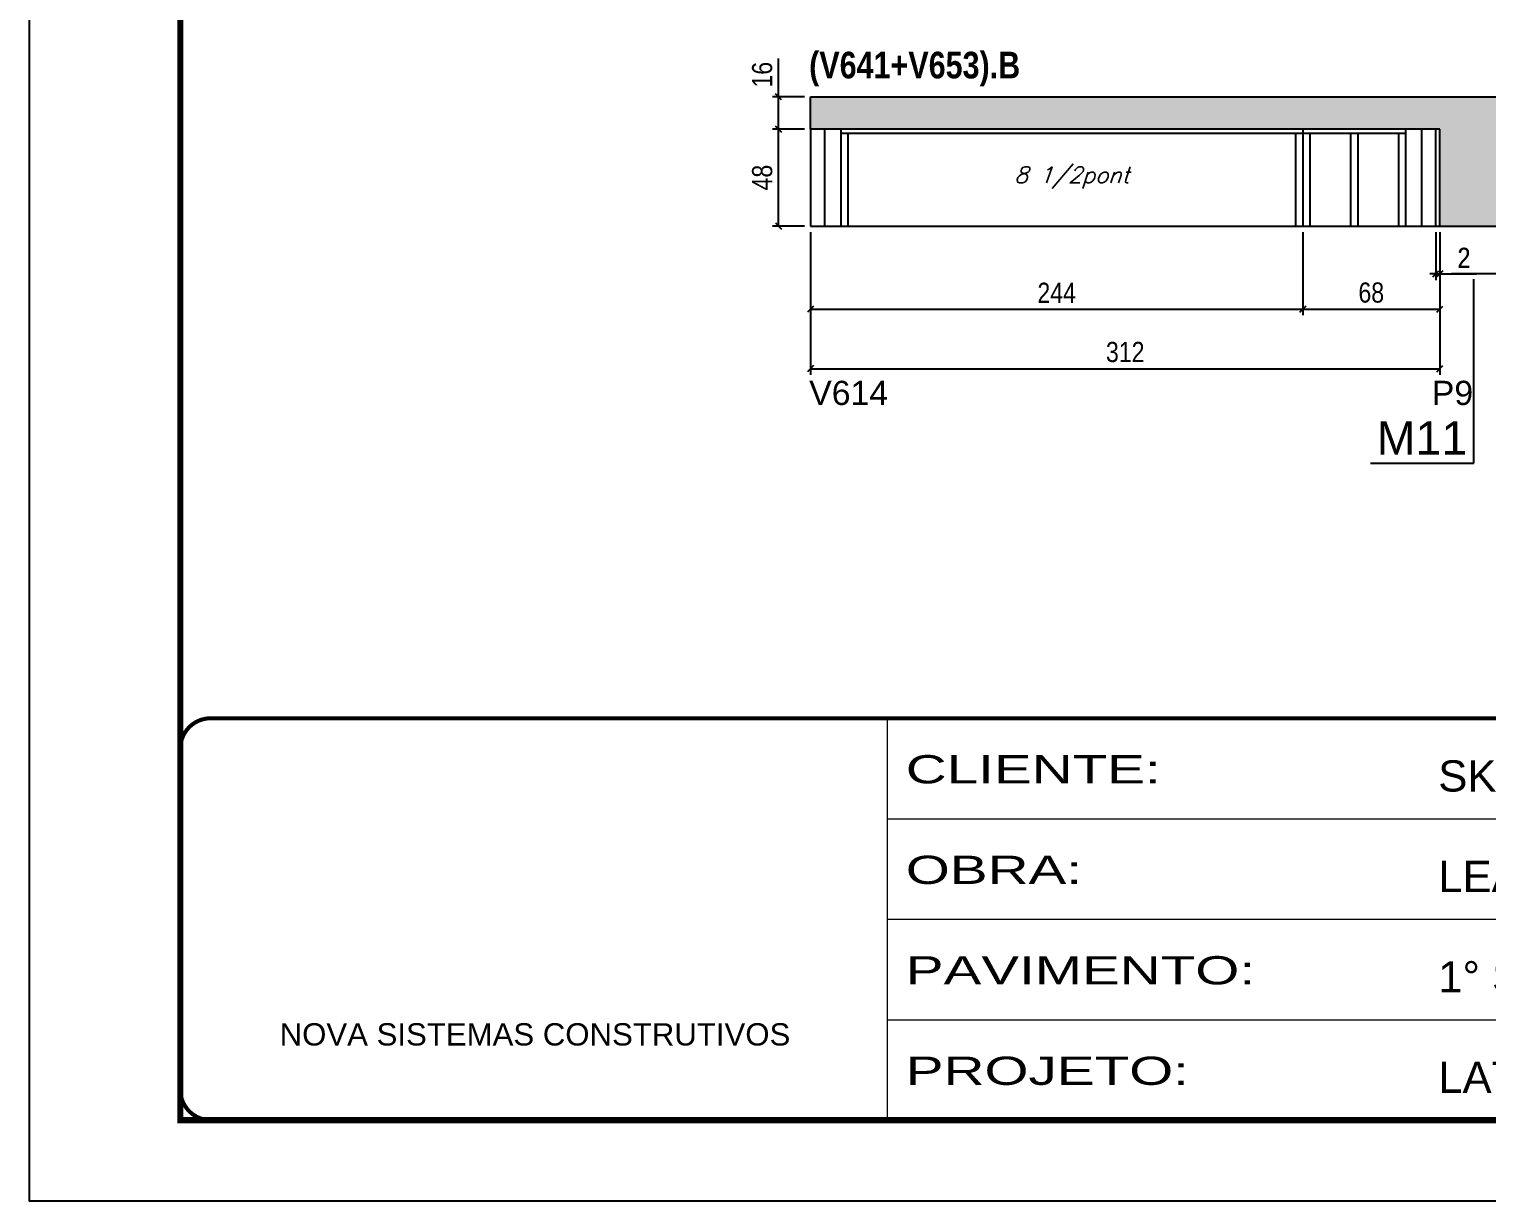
# Model space of a CAD drawing. Extents: x 3309 to 9590, y -2522 to 14608.
# Drawn here: x 8078 to 8801, y 7815 to 8396 of the extents above; entities that cross this region are included whole.
import ezdxf

# ---------------------------------------------------------------- set-up
doc = ezdxf.new("R2010")
doc.units = 0
doc.linetypes.add('CONTINUO', pattern=[0])
doc.linetypes.add('DASHED', pattern=[0.75, 0.5, -0.25])
for name, color, linetype in [('5', 5, 'Continuous'), ('COTA', 241, 'Continuous'), ('NOMENCLATURA', 7, 'Continuous'), ('Painéis', 200, 'Continuous'), ('SARR_2.2x7', 40, 'Continuous'), ('SARR_3.5x7', 81, 'Continuous'), ('texto', 7, 'Continuous')]:
    doc.layers.add(name, color=color, linetype=linetype)
doc.layers.add('Folhas', color=255, linetype='Continuous', lineweight=9)
doc.layers.add('SARRAFO DE PRESSAO', color=251, linetype='DASHED', lineweight=9)
doc.layers.add('Laje_Perimetro', color=7, linetype='Continuous', plot=False)
doc.styles.add('ARIAL', font='arial.ttf')
doc.styles.add('COTA TECNICA', font='techl___.ttf', dxfattribs={"height": 10})
doc.styles.add('Romans', font='romans.shx')
doc.styles.get("Standard").update_dxf_attribs({"font": 'arial.ttf'})
doc.styles.add('TECNICA', font='techb___.ttf', dxfattribs={"height": 10})
doc.styles.add('Tecnologia', font='')
doc.styles.get('Tecnologia').set_extended_font_data('Forgotten Futurist')
doc.dimstyles.new('PAINEL', dxfattribs={"dimtxt": 10, "dimasz": 3, "dimexe": 3, "dimexo": 3, "dimgap": 3, "dimtad": 1, "dimdec": 1, "dimzin": 12, "dimdsep": 46, "dimtxsty": 'COTA TECNICA', "dimblk1": 'OBLIQUE', "dimblk2": 'OBLIQUE', "dimsah": 1, "dimcen": 0.9, "dimclrd": 4, "dimclre": 4, "dimclrt": 240, "dimadec": 1, "dimazin": 3, "dimtfac": 1, "dimtdec": 1, "dimtmove": 0, "dimatfit": 3, "dimfxl": 1, "dimtolj": 1, "dimtzin": 12, "dimarcsym": 0})

# ---------------------------------------------------------------- blocks, each defined once
blk = doc.blocks.new('9999999999')
at = {"color": 30, "linetype": 'CONTINUO'}
for p, q in [((98564.56, 34230.21), (98564.56, 34429.45)), ((98564.56, 34379.64), (99583.98, 34379.64)), ((98564.56, 34329.83), (99487.98, 34329.83)), ((98564.56, 34280.02), (99487.98, 34280.02))]:
    blk.add_line(p, q, dxfattribs=at)
at = {"color": 30, "linetype": 'CONTINUO', "const_width": 2}
blk.add_lwpolyline([(99583.98, 34230.21), (99583.98, 34414.45, 0.414214), (99568.98, 34429.45), (98228.98, 34429.45, 0.414214), (98213.98, 34414.45), (98213.98, 34245.21, 0.414214), (98228.98, 34230.21), (99583.98, 34230.21)], format="xyb", dxfattribs=at)
at = {"layer": 'Folhas'}
blk.add_lwpolyline([(98138.98, 34190.21), (99623.98, 34190.21), (99623.98, 35240.21), (98138.98, 35240.21)], close=True, dxfattribs=at)
at = {"layer": 'Folhas', "color": 30, "const_width": 3}
blk.add_lwpolyline([(98213.98, 34230.21), (99583.98, 34230.21), (99583.98, 35200.21), (98213.98, 35200.21)], close=True, dxfattribs=at)
at = {"color": 7, "linetype": 'Continuous', "ltscale": 5, "style": 'ARIAL'}
for s, height, p in [('SKR', 15.483, (98837.68, 34393.13)), ('LEAF LOEFGREN', 15.4829, (98837.68, 34343.32)), ('1° SUBSOLO SUPERIOR', 15.4829, (98837.68, 34293.51)), ('NOVA SISTEMAS CONSTRUTIVOS', 11.0592, (98263.19, 34267.21)), ('LATERAIS DE VIGAS', 15.4829, (98837.68, 34243.7))]:
    blk.add_text(s, height=height, dxfattribs=at).set_placement(p)
at = {"layer": 'Folhas', "color": 7, "style": 'Tecnologia', "width": 1.5}
for s, p in [('CLIENTE:', (98573.65, 34397.17)), ('OBRA:', (98573.65, 34347.31)), ('PAVIMENTO:', (98573.65, 34297.5)), ('PROJETO:', (98573.65, 34247.69))]:
    blk.add_text(s, height=14, dxfattribs=at).set_placement(p)
blk = doc.blocks.new('_Oblique')
at = {"color": 0, "linetype": 'ByBlock', "lineweight": -2}
blk.add_line((-0.5, -0.5), (0.5, 0.5), dxfattribs=at)
blk = doc.blocks.new('*D718')
at = {"layer": 'COTA', "color": 4, "lineweight": -2, "transparency": 16777216}
for p, q in [((8465.35, 8295.28), (8465.35, 8224.55)), ((8777.35, 8295.28), (8777.35, 8224.55)), ((8465.35, 8227.55), (8777.35, 8227.55))]:
    blk.add_line(p, q, dxfattribs=at)
at = {"layer": 'Defpoints', "color": 0, "transparency": 16777216}
for p in [(8465.35, 8298.28, 0), (8777.35, 8298.28, 0), (8777.35, 8227.55)]:
    blk.add_point(p, dxfattribs=at)
at = {"layer": 'COTA', "color": 4, "lineweight": -2, "transparency": 16777216, "xscale": 3, "yscale": 3, "zscale": 3, "rotation": 180}
blk.add_blockref('_Oblique', (8465.35, 8227.55), dxfattribs=at)
at = {"layer": 'COTA', "color": 4, "lineweight": -2, "transparency": 16777216, "xscale": 3, "yscale": 3, "zscale": 3}
blk.add_blockref('_Oblique', (8777.35, 8227.55), dxfattribs=at)
at = {"layer": 'COTA', "color": 240, "transparency": 16777216, "insert": (8621.35, 8235.77), "char_height": 10, "attachment_point": 5, "style": 'COTA TECNICA'}
blk.add_mtext('\\A1;312', dxfattribs=at)
blk = doc.blocks.new('*D716')
at = {"layer": 'COTA', "color": 4, "lineweight": -2, "transparency": 16777216}
for p, q in [((8465.35, 8295.28), (8465.35, 8254.1)), ((8709.35, 8295.28), (8709.35, 8254.1)), ((8465.35, 8257.1), (8709.35, 8257.1))]:
    blk.add_line(p, q, dxfattribs=at)
at = {"layer": 'Defpoints', "color": 0, "transparency": 16777216}
for p in [(8465.35, 8298.28), (8709.35, 8298.28), (8709.35, 8257.1)]:
    blk.add_point(p, dxfattribs=at)
at = {"layer": 'COTA', "color": 4, "lineweight": -2, "transparency": 16777216, "xscale": 3, "yscale": 3, "zscale": 3, "rotation": 180}
blk.add_blockref('_Oblique', (8465.35, 8257.1), dxfattribs=at)
at = {"layer": 'COTA', "color": 4, "lineweight": -2, "transparency": 16777216, "xscale": 3, "yscale": 3, "zscale": 3}
blk.add_blockref('_Oblique', (8709.35, 8257.1), dxfattribs=at)
at = {"layer": 'COTA', "color": 240, "transparency": 16777216, "insert": (8587.35, 8265.18), "char_height": 10, "attachment_point": 5, "style": 'COTA TECNICA'}
blk.add_mtext('\\A1;244', dxfattribs=at)
blk = doc.blocks.new('*D717')
at = {"layer": 'COTA', "color": 4, "lineweight": -2, "transparency": 16777216}
for p, q in [((8709.35, 8295.28), (8709.35, 8254.1)), ((8777.35, 8295.28), (8777.35, 8254.1)), ((8709.35, 8257.1), (8777.35, 8257.1))]:
    blk.add_line(p, q, dxfattribs=at)
at = {"layer": 'Defpoints', "color": 0, "transparency": 16777216}
for p in [(8709.35, 8298.28), (8777.35, 8298.28), (8777.35, 8257.1)]:
    blk.add_point(p, dxfattribs=at)
at = {"layer": 'COTA', "color": 4, "lineweight": -2, "transparency": 16777216, "xscale": 3, "yscale": 3, "zscale": 3, "rotation": 180}
blk.add_blockref('_Oblique', (8709.35, 8257.1), dxfattribs=at)
at = {"layer": 'COTA', "color": 4, "lineweight": -2, "transparency": 16777216, "xscale": 3, "yscale": 3, "zscale": 3}
blk.add_blockref('_Oblique', (8777.35, 8257.1), dxfattribs=at)
at = {"layer": 'COTA', "color": 240, "transparency": 16777216, "insert": (8743.35, 8265.23), "char_height": 10, "attachment_point": 5, "style": 'COTA TECNICA'}
blk.add_mtext('\\A1;68', dxfattribs=at)
blk = doc.blocks.new('*D719')
at = {"layer": 'COTA', "color": 4, "lineweight": -2, "transparency": 16777216}
for p, q in [((8775.35, 8295.28), (8775.35, 8271.5)), ((8777.35, 8295.28), (8777.35, 8271.5)), ((8775.35, 8274.5), (8772.35, 8274.5)), ((8775.35, 8274.5), (8777.35, 8274.5)), ((8777.35, 8274.5), (8795.46, 8274.5))]:
    blk.add_line(p, q, dxfattribs=at)
at = {"layer": 'Defpoints', "color": 0, "transparency": 16777216}
for p in [(8775.35, 8298.28), (8777.35, 8298.28), (8777.35, 8274.5)]:
    blk.add_point(p, dxfattribs=at)
at = {"layer": 'COTA', "color": 4, "lineweight": -2, "transparency": 16777216, "xscale": 3, "yscale": 3, "zscale": 3}
blk.add_blockref('_Oblique', (8775.35, 8274.5), dxfattribs=at)
at = {"layer": 'COTA', "color": 4, "lineweight": -2, "transparency": 16777216, "xscale": 3, "yscale": 3, "zscale": 3, "rotation": 180}
blk.add_blockref('_Oblique', (8777.35, 8274.5), dxfattribs=at)
at = {"layer": 'COTA', "color": 240, "transparency": 16777216, "insert": (8789.4, 8282.5), "char_height": 10, "attachment_point": 5, "style": 'COTA TECNICA'}
blk.add_mtext('\\A1;2', dxfattribs=at)
blk = doc.blocks.new('*D721')
at = {"layer": 'COTA', "color": 4, "lineweight": -2, "transparency": 16777216}
for p, q in [((8807.35, 8295.28), (8807.35, 8271.5)), ((8809.35, 8295.28), (8809.35, 8271.5)), ((8807.35, 8274.5), (8783.18, 8274.5)), ((8809.35, 8274.5), (8807.35, 8274.5)), ((8809.35, 8274.5), (8812.35, 8274.5))]:
    blk.add_line(p, q, dxfattribs=at)
at = {"layer": 'Defpoints', "color": 0, "transparency": 16777216}
for p in [(8807.35, 8298.28), (8809.35, 8298.28), (8807.35, 8274.5)]:
    blk.add_point(p, dxfattribs=at)
at = {"layer": 'COTA', "color": 4, "lineweight": -2, "transparency": 16777216, "xscale": 3, "yscale": 3, "zscale": 3}
blk.add_blockref('_Oblique', (8807.35, 8274.5), dxfattribs=at)
at = {"layer": 'COTA', "color": 4, "lineweight": -2, "transparency": 16777216, "xscale": 3, "yscale": 3, "zscale": 3, "rotation": 180}
blk.add_blockref('_Oblique', (8809.35, 8274.5), dxfattribs=at)
at = {"layer": 'COTA', "color": 240, "transparency": 16777216, "insert": (8789.24, 8282.5), "char_height": 10, "attachment_point": 5, "style": 'COTA TECNICA'}
blk.add_mtext('\\A1;2', dxfattribs=at)
blk = doc.blocks.new('*D730')
at = {"layer": 'COTA', "color": 4, "lineweight": -2, "transparency": 16777216}
for p, q in [((8462.35, 8346.28), (8446.48, 8346.28)), ((8449.48, 8298.28), (8449.48, 8346.28)), ((8462.35, 8298.28), (8446.48, 8298.28))]:
    blk.add_line(p, q, dxfattribs=at)
at = {"layer": 'Defpoints', "color": 0, "transparency": 16777216}
for p in [(8449.48, 8346.28), (8465.35, 8346.28), (8465.35, 8298.28)]:
    blk.add_point(p, dxfattribs=at)
at = {"layer": 'COTA', "color": 4, "lineweight": -2, "transparency": 16777216, "xscale": 3, "yscale": 3, "zscale": 3}
for p, rotation in [((8449.48, 8346.28), 90), ((8449.48, 8298.28), 270)]:
    blk.add_blockref('_Oblique', p, dxfattribs=dict(at, rotation=rotation))
at = {"layer": 'COTA', "color": 240, "transparency": 16777216, "insert": (8441.39, 8322.28), "char_height": 10, "attachment_point": 5, "rotation": 90, "style": 'COTA TECNICA'}
blk.add_mtext('\\A1;48', dxfattribs=at)
blk = doc.blocks.new('*D731')
at = {"layer": 'COTA', "color": 4, "lineweight": -2, "transparency": 16777216}
for p, q in [((8449.48, 8362.28), (8449.48, 8381.3)), ((8462.35, 8362.28), (8446.48, 8362.28)), ((8449.48, 8346.28), (8449.48, 8362.28)), ((8462.35, 8346.28), (8446.48, 8346.28))]:
    blk.add_line(p, q, dxfattribs=at)
at = {"layer": 'Defpoints', "color": 0, "transparency": 16777216}
for p in [(8449.48, 8362.28), (8465.35, 8362.28), (8465.35, 8346.28)]:
    blk.add_point(p, dxfattribs=at)
at = {"layer": 'COTA', "color": 4, "lineweight": -2, "transparency": 16777216, "xscale": 3, "yscale": 3, "zscale": 3}
for p, rotation in [((8449.48, 8362.28), 90), ((8449.48, 8346.28), 270)]:
    blk.add_blockref('_Oblique', p, dxfattribs=dict(at, rotation=rotation))
at = {"layer": 'COTA', "color": 240, "transparency": 16777216, "insert": (8441.38, 8373.29), "char_height": 10, "attachment_point": 5, "rotation": 90, "style": 'COTA TECNICA'}
blk.add_mtext('\\A1;16', dxfattribs=at)

msp = doc.modelspace()

# ---------------------------------------------------------------- hatches: boundary and pattern name
at = {"layer": 'COTA'}
h = msp.add_hatch(dxfattribs=at)
h.set_pattern_fill('AR-CONC', color=256, scale=0.03)
h.paths.add_polyline_path([(8807.35, 8346.28), (9038.35, 8346.28), (9038.35, 8298.28), (9068.35, 8298.28), (9068.35, 8348.28), (9303.35, 8348.28), (9303.35, 8362.28), (8465.35, 8362.28), (8465.35, 8346.28), (8777.35, 8346.28), (8777.35, 8298.28), (8807.35, 8298.28)])

# ---------------------------------------------------------------- linework, layer by layer
for p, q in [((8465.35, 8346.28), (8465.35, 8362.28)), ((8465.35, 8362.28), (9303.35, 8362.28)), ((8777.35, 8298.28), (8807.35, 8298.28))]:
    msp.add_line(p, q, dxfattribs=at)
at = {"layer": 'Laje_Perimetro'}
msp.add_lwpolyline([(9562.87, 8864.98), (8077.87, 8864.98), (8077.87, 7814.98), (9562.87, 7814.98)], close=True, dxfattribs=at)
at = {"layer": 'NOMENCLATURA', "linetype": 'Continuous'}
for p, q in [((8794.18, 8180.76), (8794.18, 8271.98)), ((8743.03, 8180.76), (8794.18, 8180.76))]:
    msp.add_line(p, q, dxfattribs=at)
at = {"layer": 'Painéis', "linetype": 'ByBlock'}
for p, q in [((8777.35, 8346.28), (8465.35, 8346.28)), ((8465.35, 8346.28), (8465.35, 8298.28)), ((8709.35, 8346.28), (8709.35, 8298.28)), ((8775.35, 8298.28), (8775.35, 8346.28)), ((8777.35, 8298.28), (8777.35, 8346.28)), ((8465.35, 8298.28), (8777.35, 8298.28))]:
    msp.add_line(p, q, dxfattribs=at)
at = {"layer": 'SARR_2.2x7', "linetype": 'Continuous'}
for p, q in [((8472.35, 8298.28), (8472.35, 8346.28)), ((8709.35, 8344.08), (8480.35, 8344.08)), ((8760.35, 8344.08), (8709.35, 8344.08)), ((8768.35, 8298.28), (8768.35, 8346.28))]:
    msp.add_line(p, q, dxfattribs=at)
at = {"layer": 'SARR_3.5x7'}
for p, q in [((8480.35, 8346.28), (8480.35, 8298.28)), ((8483.85, 8344.08), (8483.85, 8298.28)), ((8705.85, 8344.08), (8705.85, 8298.28)), ((8712.85, 8344.08), (8712.85, 8298.28)), ((8733.13, 8344.08), (8733.13, 8298.28)), ((8736.63, 8344.08), (8736.63, 8298.28)), ((8756.85, 8344.08), (8756.85, 8298.28)), ((8760.35, 8346.28), (8760.35, 8298.28))]:
    msp.add_line(p, q, dxfattribs=at)

# ---------------------------------------------------------------- block references
at = {"layer": 'SARRAFO DE PRESSAO', "color": 6, "linetype": 'ByBlock'}
msp.add_blockref('9999999999', (-90061.11, -26375.22), dxfattribs=at)

# ---------------------------------------------------------------- texts
at = {"layer": '5', "linetype": 'Continuous'}
for s, p in [('V614', (8464.64, 8209.54)), ('P9', (8773.36, 8209.54))]:
    msp.add_text(s, height=12, rotation=0.00004, dxfattribs=at).set_placement(p)
at = {"layer": 'NOMENCLATURA', "style": 'TECNICA'}
msp.add_text('(V641+V653).B', height=13.2, dxfattribs=at).set_placement((8464.63, 8371.47))
at = {"layer": 'NOMENCLATURA', "linetype": 'Continuous'}
msp.add_text('M11', height=16.5, dxfattribs=at).set_placement((8746.09, 8184.96))
at = {"layer": 'texto', "color": 2, "insert": (8594.85, 8322.28), "char_height": 8, "attachment_point": 5, "style": 'Romans'}
msp.add_mtext('{\\Q19;\\C256;8 1/2pont}', dxfattribs=at)

# ---------------------------------------------------------------- dimensions: what is measured, and where the dimension line sits
at = {"layer": 'COTA'}
for base, p1, p2, picture, middle in [((8449.48, 8362.28), (8465.35, 8346.28), (8465.35, 8362.28), '*D731', (8441.38, 8373.29)), ((8449.48, 8346.28), (8465.35, 8298.28), (8465.35, 8346.28), '*D730', (8441.39, 8322.28))]:
    dim = msp.add_linear_dim(base=base, p1=p1, p2=p2, angle=90, dimstyle='PAINEL', dxfattribs=at)
    dim.commit()
    dim.dimension.update_dxf_attribs({"geometry": picture, "text_midpoint": middle})
for base, p1, p2, picture, middle in [((8777.35, 8227.55, 0), (8465.35, 8298.28), (8777.35, 8298.28), '*D718', (8621.35, 8235.77, 0)), ((8709.35, 8257.1), (8465.35, 8298.28), (8709.35, 8298.28), '*D716', (8587.35, 8265.18)), ((8777.35, 8274.5), (8775.35, 8298.28), (8777.35, 8298.28), '*D719', (8789.4, 8282.5))]:
    dim = msp.add_linear_dim(base=base, p1=p1, p2=p2, dimstyle='PAINEL', dxfattribs=at)
    dim.commit()
    dim.dimension.update_dxf_attribs({"geometry": picture, "text_midpoint": middle})
dim = msp.add_linear_dim(base=(8777.35, 8257.1), p1=(8709.35, 8298.28), p2=(8777.35, 8298.28), dimstyle='PAINEL', override={"dimtmove": 1}, dxfattribs=at)
dim.commit()
dim.dimension.update_dxf_attribs({"geometry": '*D717', "text_midpoint": (8743.35, 8265.23)})
dim = msp.add_linear_dim(base=(8807.35, 8274.5), p1=(8809.35, 8298.28), p2=(8807.35, 8298.28), dimstyle='PAINEL', dxfattribs=at)
dim.commit()
dim.dimension.update_dxf_attribs({"geometry": '*D721', "text_midpoint": (8789.24, 8274.5), "dimtype": 160})

doc.saveas('drawing.dxf')
